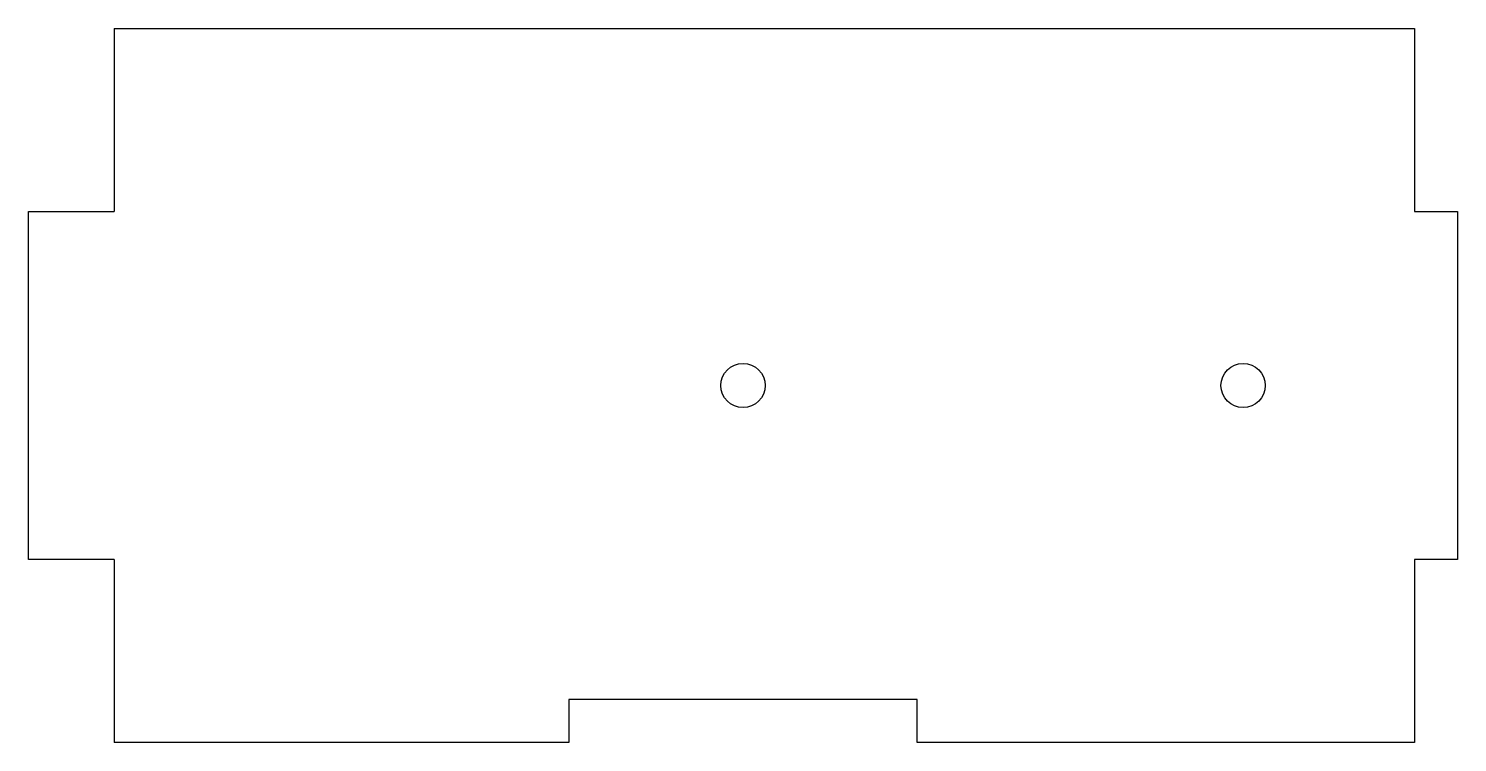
# Model space of a CAD drawing. Header units: millimetres. Extents: x -283 to -183, y 53 to 103.
import ezdxf

# ---------------------------------------------------------------- set-up
doc = ezdxf.new("R2010")
doc.units = ezdxf.units.MM

msp = doc.modelspace()

# ---------------------------------------------------------------- linework, layer by layer
at = {"color": 7, "linetype": 'Continuous', "lineweight": 25}
for p, q in [((-277, 103), (-277, 90.195)), ((-277, 103), (-186, 103)), ((-186, 103), (-186, 90.195)), ((-283, 90.195), (-277, 90.195)), ((-283, 65.805), (-283, 90.195)), ((-186, 90.195), (-183, 90.195)), ((-183, 90.195), (-183, 65.805)), ((-277, 65.805), (-283, 65.805)), ((-277, 65.805), (-277, 53)), ((-186, 65.805), (-186, 53)), ((-183, 65.805), (-186, 65.805)), ((-245.195, 56), (-245.195, 53)), ((-220.805, 56), (-245.195, 56)), ((-220.805, 53), (-220.805, 56)), ((-245.195, 53), (-277, 53)), ((-186, 53), (-220.805, 53))]:
    msp.add_line(p, q, dxfattribs=at)
for centre in [(-233, 78), (-198, 78)]:
    msp.add_circle(centre, 1.55, dxfattribs=at)

doc.saveas('drawing.dxf')
